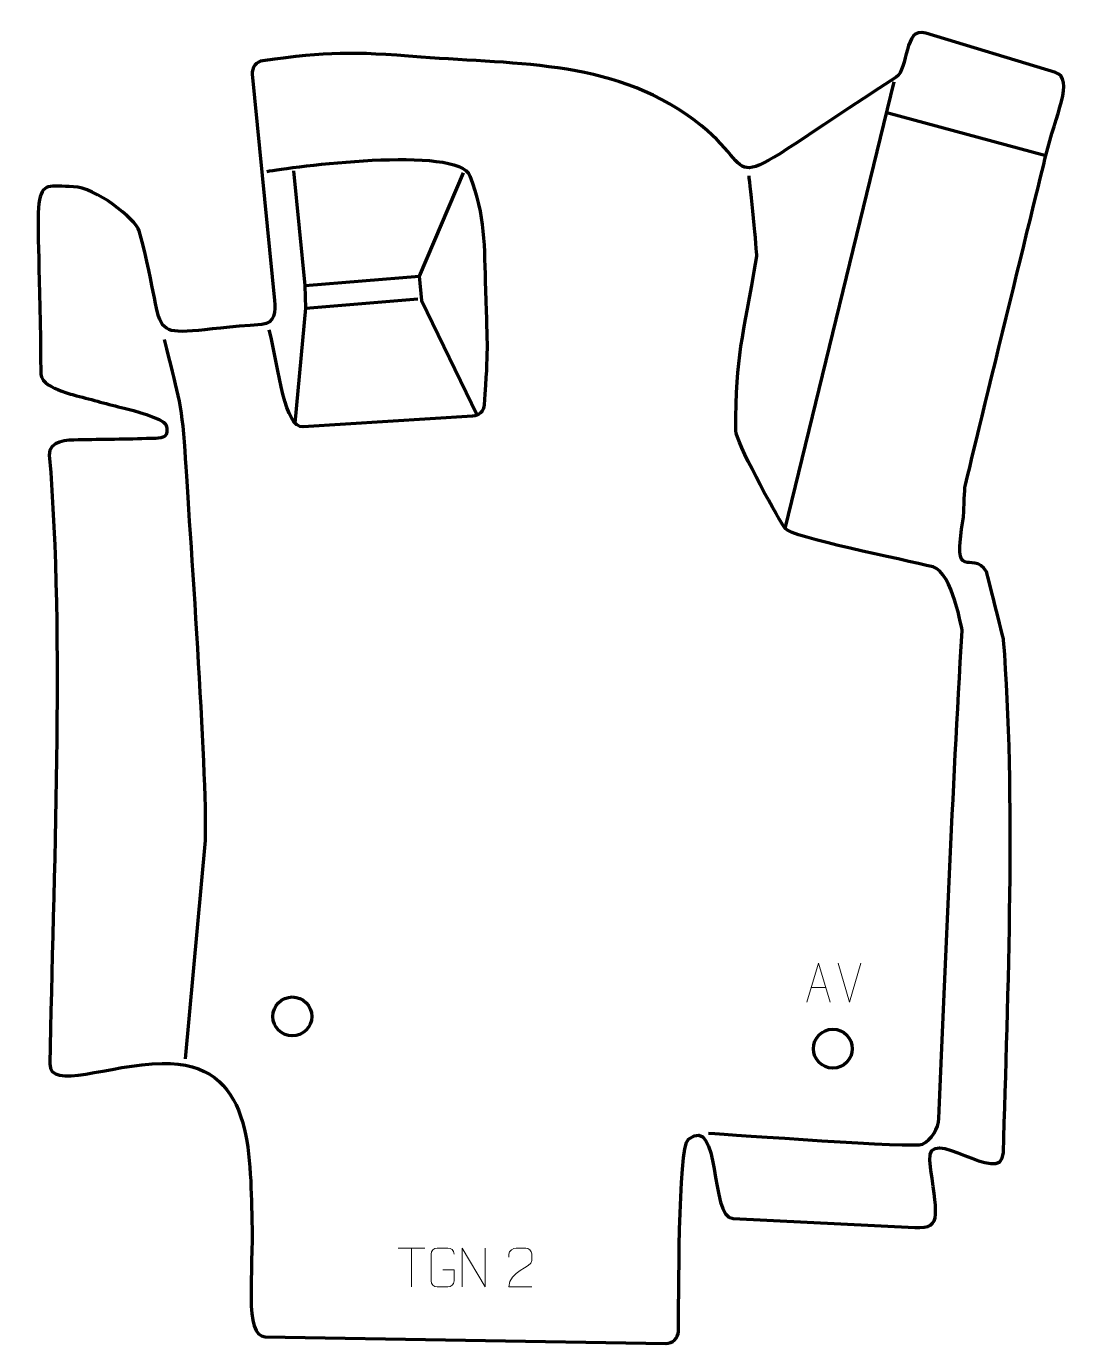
# Model space of a CAD drawing. Header units: millimetres. Extents: x 1326 to 2000, y 189 to 1036.
import ezdxf

# ---------------------------------------------------------------- set-up
doc = ezdxf.new("R2010")
doc.units = ezdxf.units.MM
doc.header["$MEASUREMENT"] = 0
doc.layers.add('layer 1', color=7, linetype='Continuous')
doc.layers.add('layer 2', color=7, linetype='Continuous')

msp = doc.modelspace()

# ---------------------------------------------------------------- linework, layer by layer
at = {"layer": 'layer 1', "color": 142, "lineweight": 200}
for centre in [(1496.8236, 399.12), (1844.5391, 378.3764)]:
    msp.add_ellipse(centre, major_axis=(0, 12.5), ratio=1, dxfattribs=at)
at = {"layer": 'layer 1', "color": 242, "lineweight": 158}
msp.add_open_spline([(1477.9588, 1013.7709), (1520.2255, 1019.4607), (1534.1925, 1019.721), (1579.6927, 1016.1156), (1579.6927, 1016.1156), (1642.2574, 1011.1581), (1707.0891, 1014.7125), (1759.8725, 972.1016), (1759.8725, 972.1016), (1802.6698, 937.5522), (1763.3632, 924.6723), (1885.25, 1003.1093), (1885.25, 1003.1093), (1893.2782, 1008.2756), (1890.1565, 1035.8745), (1904.2644, 1031.5756), (1904.2644, 1031.5756), (1904.2644, 1031.5756), (1987.8441, 1006.1071), (1987.8441, 1006.1071), (1987.8441, 1006.1071), (2000.0723, 1002.381), (1987.7826, 978.375), (1981.519, 952.7512), (1981.519, 952.7512), (1976.6963, 933.0218), (1929.4838, 740.7315), (1929.3819, 738.4905), (1929.3819, 738.4905), (1929.2743, 736.1235), (1928.668, 721.2269), (1928.4915, 720.1681), (1928.4915, 720.1681), (1920.9684, 675.0297), (1933.7478, 700.4758), (1943.3872, 685.0809), (1943.3872, 685.0809), (1943.4075, 685.0485), (1954.2015, 642.8404), (1954.341, 641.1359), (1954.341, 641.1359), (1962.3042, 543.8603), (1957.2168, 411.5174), (1954.2101, 311.665), (1954.2101, 311.665), (1953.5008, 288.1102), (1904.2744, 331.6866), (1906.9625, 306.4446), (1906.9625, 306.4446), (1910.5778, 272.4954), (1916.1991, 262.4099), (1897.3015, 263.3479), (1897.3015, 263.3479), (1897.3015, 263.3479), (1780.323, 269.1567), (1780.323, 269.1567), (1780.323, 269.1567), (1764.9115, 269.922), (1772.8013, 336.4887), (1751.6226, 320.1975), (1751.6226, 320.1975), (1744.6682, 314.848), (1745.6131, 212.0815), (1745.1723, 196.5235), (1745.1723, 196.5235), (1745.0484, 192.1507), (1741.4131, 188.6768), (1737.0392, 188.7513), (1737.0392, 188.7513), (1737.0392, 188.7513), (1479.4614, 193.1408), (1479.4614, 193.1408), (1479.4614, 193.1408), (1465.3585, 193.3811), (1471.9585, 234.0396), (1470.8367, 268.0784), (1470.8367, 268.0784), (1469.4222, 310.9982), (1472.1245, 370.193), (1413.0546, 368.9568), (1413.0546, 368.9568), (1378.7288, 368.2385), (1340.5258, 351.393), (1340.8322, 368.679), (1340.8322, 368.679), (1342.9383, 487.4871), (1350.4123, 641.4487), (1340.5238, 760.1128), (1340.5238, 760.1128), (1340.0713, 769.4573), (1352.3005, 769.7931), (1359.0532, 769.9088), (1359.0532, 769.9088), (1374.4131, 770.172), (1390.6679, 770.2396), (1405.8709, 770.8162), (1405.8709, 770.8162), (1409.7269, 770.9624), (1415.4538, 770.2654), (1416.0885, 774.816), (1416.0885, 774.816), (1416.222, 775.773), (1416.2589, 778.4898), (1415.5484, 779.8207), (1415.5484, 779.8207), (1413.3458, 783.9468), (1393.5289, 789.0883), (1388.723, 790.2912), (1388.723, 790.2912), (1378.4901, 792.8525), (1368.163, 795.6442), (1357.9684, 798.3363), (1357.9684, 798.3363), (1354.5113, 799.2492), (1351.2095, 800.2855), (1347.8529, 801.5215), (1347.8529, 801.5215), (1343.1922, 803.2722), (1335.3705, 806.4039), (1335.016, 812.2598), (1335.016, 812.2598), (1334.1402, 943.3884), (1325.7357, 933.3075), (1356.0708, 932.7565), (1356.0708, 932.7565), (1369.8339, 932.5065), (1396.1676, 911.9557), (1398.3144, 904.3342), (1398.3144, 904.3342), (1420.2834, 826.3403), (1393.2792, 838.1301), (1477.2, 844.1261), (1477.2, 844.1261), (1485.8782, 844.7461), (1485.9701, 852.8415), (1485.3155, 859.5207), (1485.3155, 859.5207), (1485.3155, 859.5207), (1471.0642, 1005.0628), (1471.0642, 1005.0628), (1471.0642, 1005.0628), (1470.6447, 1009.347), (1473.6926, 1013.1966), (1477.9588, 1013.7709)], degree=3, knots=[0, 0, 0, 0, 0.02702703, 0.02702703, 0.02702703, 0.02702703, 0.05405405, 0.05405405, 0.05405405, 0.05405405, 0.08108108, 0.08108108, 0.08108108, 0.08108108, 0.10810811, 0.10810811, 0.10810811, 0.10810811, 0.13513514, 0.13513514, 0.13513514, 0.13513514, 0.16216216, 0.16216216, 0.16216216, 0.16216216, 0.18918919, 0.18918919, 0.18918919, 0.18918919, 0.21621622, 0.21621622, 0.21621622, 0.21621622, 0.24324324, 0.24324324, 0.24324324, 0.24324324, 0.27027027, 0.27027027, 0.27027027, 0.27027027, 0.2972973, 0.2972973, 0.2972973, 0.2972973, 0.32432432, 0.32432432, 0.32432432, 0.32432432, 0.35135135, 0.35135135, 0.35135135, 0.35135135, 0.37837838, 0.37837838, 0.37837838, 0.37837838, 0.40540541, 0.40540541, 0.40540541, 0.40540541, 0.43243243, 0.43243243, 0.43243243, 0.43243243, 0.45945946, 0.45945946, 0.45945946, 0.45945946, 0.48648649, 0.48648649, 0.48648649, 0.48648649, 0.51351351, 0.51351351, 0.51351351, 0.51351351, 0.54054054, 0.54054054, 0.54054054, 0.54054054, 0.56756757, 0.56756757, 0.56756757, 0.56756757, 0.59459459, 0.59459459, 0.59459459, 0.59459459, 0.62162162, 0.62162162, 0.62162162, 0.62162162, 0.64864865, 0.64864865, 0.64864865, 0.64864865, 0.67567568, 0.67567568, 0.67567568, 0.67567568, 0.7027027, 0.7027027, 0.7027027, 0.7027027, 0.72972973, 0.72972973, 0.72972973, 0.72972973, 0.75675676, 0.75675676, 0.75675676, 0.75675676, 0.78378378, 0.78378378, 0.78378378, 0.78378378, 0.81081081, 0.81081081, 0.81081081, 0.81081081, 0.83783784, 0.83783784, 0.83783784, 0.83783784, 0.86486486, 0.86486486, 0.86486486, 0.86486486, 0.89189189, 0.89189189, 0.89189189, 0.89189189, 0.91891892, 0.91891892, 0.91891892, 0.91891892, 0.94594595, 0.94594595, 0.94594595, 0.94594595, 1, 1, 1, 1], dxfattribs=at)
at = {"layer": 'layer 2', "color": 142, "lineweight": 158}
for points in [[(1813.8392, 712.9929), (1813.8392, 712.9929), (1883.963, 1000.1485), (1883.963, 1000.1485)], [(1879.1458, 980.4225), (1879.1458, 980.4225), (1981.5409, 952.8409), (1981.5409, 952.8409)], [(1505.0809, 869.1279), (1505.0809, 869.1279), (1578.3178, 875.2662), (1578.3178, 875.2662)], [(1505.5042, 854.7345), (1505.5042, 854.7345), (1577.4712, 860.6612), (1577.4712, 860.6612)]]:
    msp.add_open_spline(points, degree=3, dxfattribs=at)
for points, knots in [([(1480.5279, 942.577), (1494.8872, 945.2222), (1603.311, 959.962), (1611.0874, 939.6564), (1611.0874, 939.6564), (1620.9074, 914.0148), (1620.2215, 894.9644), (1621.079, 866.2296), (1621.079, 866.2296), (1622.2738, 826.191), (1622.8233, 830.8019), (1620.2724, 792.5371), (1620.2724, 792.5371), (1620.0033, 788.5004), (1616.8236, 785.3352), (1612.7857, 785.0846), (1612.7857, 785.0846), (1612.7857, 785.0846), (1503.7505, 778.3168), (1503.7505, 778.3168), (1503.7505, 778.3168), (1491.8973, 777.581), (1488.3795, 814.1181), (1482.0092, 840.7648)], [0, 0, 0, 0, 0.14285714, 0.14285714, 0.14285714, 0.14285714, 0.28571429, 0.28571429, 0.28571429, 0.28571429, 0.42857143, 0.42857143, 0.42857143, 0.42857143, 0.57142857, 0.57142857, 0.57142857, 0.57142857, 0.71428571, 0.71428571, 0.71428571, 0.71428571, 1, 1, 1, 1]), ([(1498.6955, 780.5909), (1498.6955, 780.5909), (1505.5042, 854.7345), (1505.5042, 854.7345), (1505.5042, 854.7345), (1505.5042, 854.7345), (1505.0809, 869.1279), (1505.0809, 869.1279), (1505.0809, 869.1279), (1505.0809, 869.1279), (1497.8842, 942.9996), (1497.8842, 942.9996)], [0, 0, 0, 0, 0.25, 0.25, 0.25, 0.25, 0.5, 0.5, 0.5, 0.5, 1, 1, 1, 1]), ([(1606.6812, 941.7296), (1606.6812, 941.7296), (1578.3178, 875.2662), (1578.3178, 875.2662), (1578.3178, 875.2662), (1578.3178, 875.2662), (1580.0112, 859.6029), (1580.0112, 859.6029), (1580.0112, 859.6029), (1580.0112, 859.6029), (1615.8068, 785.8743), (1615.8068, 785.8743)], [0, 0, 0, 0, 0.25, 0.25, 0.25, 0.25, 0.5, 0.5, 0.5, 0.5, 1, 1, 1, 1]), ([(1764.5838, 324.0859), (1779.9382, 323.1517), (1897.5298, 314.3478), (1902.2767, 316.9247), (1902.2767, 316.9247), (1907.92, 319.9882), (1912.5387, 326.808), (1912.8071, 333.5533), (1912.8071, 333.5533), (1917.1543, 442.7921), (1921.3473, 538.5054), (1927.6972, 647.1758), (1927.6972, 647.1758), (1927.6982, 647.1937), (1921.394, 684.9157), (1909.0045, 688.1679), (1909.0045, 688.1679), (1889.924, 693.1765), (1817.8339, 707.0452), (1813.8392, 712.9929), (1813.8392, 712.9929), (1806.117, 724.4904), (1782.1518, 769.1647), (1782.1518, 775.7155), (1782.1518, 775.7155), (1782.1518, 826.962), (1786.432, 832.2664), (1795.529, 887.9864), (1795.529, 887.9864), (1795.9189, 890.3747), (1791.2382, 933.6275), (1790.6185, 939.8247)], [0, 0, 0, 0, 0.11111111, 0.11111111, 0.11111111, 0.11111111, 0.22222222, 0.22222222, 0.22222222, 0.22222222, 0.33333333, 0.33333333, 0.33333333, 0.33333333, 0.44444444, 0.44444444, 0.44444444, 0.44444444, 0.55555556, 0.55555556, 0.55555556, 0.55555556, 0.66666667, 0.66666667, 0.66666667, 0.66666667, 0.77777778, 0.77777778, 0.77777778, 0.77777778, 1, 1, 1, 1]), ([(1414.4873, 834.4142), (1422.2098, 801.3181), (1425.627, 795.2576), (1427.6107, 762.8708), (1427.6107, 762.8708), (1430.5944, 714.1576), (1442.0441, 556.5381), (1440.7341, 512.2572), (1440.7341, 512.2572), (1440.7341, 512.2572), (1427.8225, 371.9222), (1427.8225, 371.9222)], [0, 0, 0, 0, 0.25, 0.25, 0.25, 0.25, 0.5, 0.5, 0.5, 0.5, 1, 1, 1, 1])]:
    msp.add_open_spline(points, degree=3, knots=knots, dxfattribs=at)
at = {"layer": 'layer 2', "color": 250, "lineweight": 9}
for points, knots in [([(1827.8184, 408.3943), (1827.8184, 408.3943), (1835.1894, 433.3478), (1835.1894, 433.3478), (1835.1894, 433.3478), (1835.1894, 433.3478), (1842.7593, 408.3943), (1842.7593, 408.3943)], [0, 0, 0, 0, 0.33333333, 0.33333333, 0.33333333, 0.33333333, 1, 1, 1, 1]), ([(1593.732, 236.1835), (1593.732, 236.1835), (1600.9001, 236.1835), (1600.9001, 236.1835), (1600.9001, 236.1835), (1600.9001, 236.1835), (1600.9001, 229.0154), (1600.9001, 229.0154), (1600.9001, 229.0154), (1600.7604, 226.692), (1599.0832, 225.2124), (1596.9354, 225.2016), (1596.9354, 225.2016), (1594.6036, 225.202), (1592.2716, 225.202), (1589.9401, 225.2016), (1589.9401, 225.2016), (1588.0152, 225.0962), (1586.043, 226.9807), (1586.0542, 228.998), (1586.0542, 228.998), (1586.0546, 234.7681), (1586.0546, 240.5378), (1586.0542, 246.3071), (1586.0542, 246.3071), (1586.0584, 248.4452), (1587.8052, 250.1644), (1589.9575, 250.151), (1589.9575, 250.151), (1592.2832, 250.151), (1594.6093, 250.151), (1596.9354, 250.151), (1596.9354, 250.151), (1598.8821, 250.1864), (1600.8735, 248.6949), (1600.9001, 246.2572)], [0, 0, 0, 0, 0.1, 0.1, 0.1, 0.1, 0.2, 0.2, 0.2, 0.2, 0.3, 0.3, 0.3, 0.3, 0.4, 0.4, 0.4, 0.4, 0.5, 0.5, 0.5, 0.5, 0.6, 0.6, 0.6, 0.6, 0.7, 0.7, 0.7, 0.7, 0.8, 0.8, 0.8, 0.8, 1, 1, 1, 1]), ([(1606.1497, 225.1978), (1606.1497, 225.1978), (1606.1497, 250.1513), (1606.1497, 250.1513), (1606.1497, 250.1513), (1606.1497, 250.1513), (1620.8045, 225.1978), (1620.8045, 225.1978), (1620.8045, 225.1978), (1620.8045, 225.1978), (1620.8045, 250.1513), (1620.8045, 250.1513)], [0, 0, 0, 0, 0.25, 0.25, 0.25, 0.25, 0.5, 0.5, 0.5, 0.5, 1, 1, 1, 1]), ([(1650.8485, 225.1874), (1645.9341, 225.1877), (1641.0197, 225.1877), (1636.1056, 225.1874), (1636.1056, 225.1874), (1636.1056, 235.1197), (1650.7566, 237.7609), (1650.8485, 242.0712), (1650.8485, 242.0712), (1650.8482, 243.4953), (1650.8482, 244.919), (1650.8485, 246.3423), (1650.8485, 246.3423), (1650.8316, 248.4194), (1648.7088, 250.1442), (1647.0378, 250.1615), (1647.0378, 250.1615), (1644.9646, 250.1611), (1642.8917, 250.1611), (1640.8193, 250.1615), (1640.8193, 250.1615), (1638.9972, 250.178), (1636.1725, 248.3859), (1636.1056, 246.2923), (1636.1056, 246.2923), (1636.1056, 246.2923), (1636.1056, 244.2375), (1636.1056, 244.2375)], [0, 0, 0, 0, 0.125, 0.125, 0.125, 0.125, 0.25, 0.25, 0.25, 0.25, 0.375, 0.375, 0.375, 0.375, 0.5, 0.5, 0.5, 0.5, 0.625, 0.625, 0.625, 0.625, 0.75, 0.75, 0.75, 0.75, 1, 1, 1, 1])]:
    msp.add_open_spline(points, degree=3, knots=knots, dxfattribs=at)
for points in [[(1855.1779, 408.387), (1855.1779, 408.387), (1847.8561, 433.3406), (1847.8561, 433.3406)], [(1862.4998, 433.3406), (1862.4998, 433.3406), (1855.178, 408.387), (1855.178, 408.387)], [(1830.541, 417.6437), (1830.541, 417.6437), (1840.0367, 417.6437), (1840.0367, 417.6437)], [(1564.9835, 250.1278), (1564.9835, 250.1278), (1581.9707, 250.1278), (1581.9707, 250.1278)], [(1573.4773, 225.1978), (1573.4773, 225.1978), (1573.4773, 250.1513), (1573.4773, 250.1513)]]:
    msp.add_open_spline(points, degree=3, dxfattribs=at)

doc.saveas('drawing.dxf')
